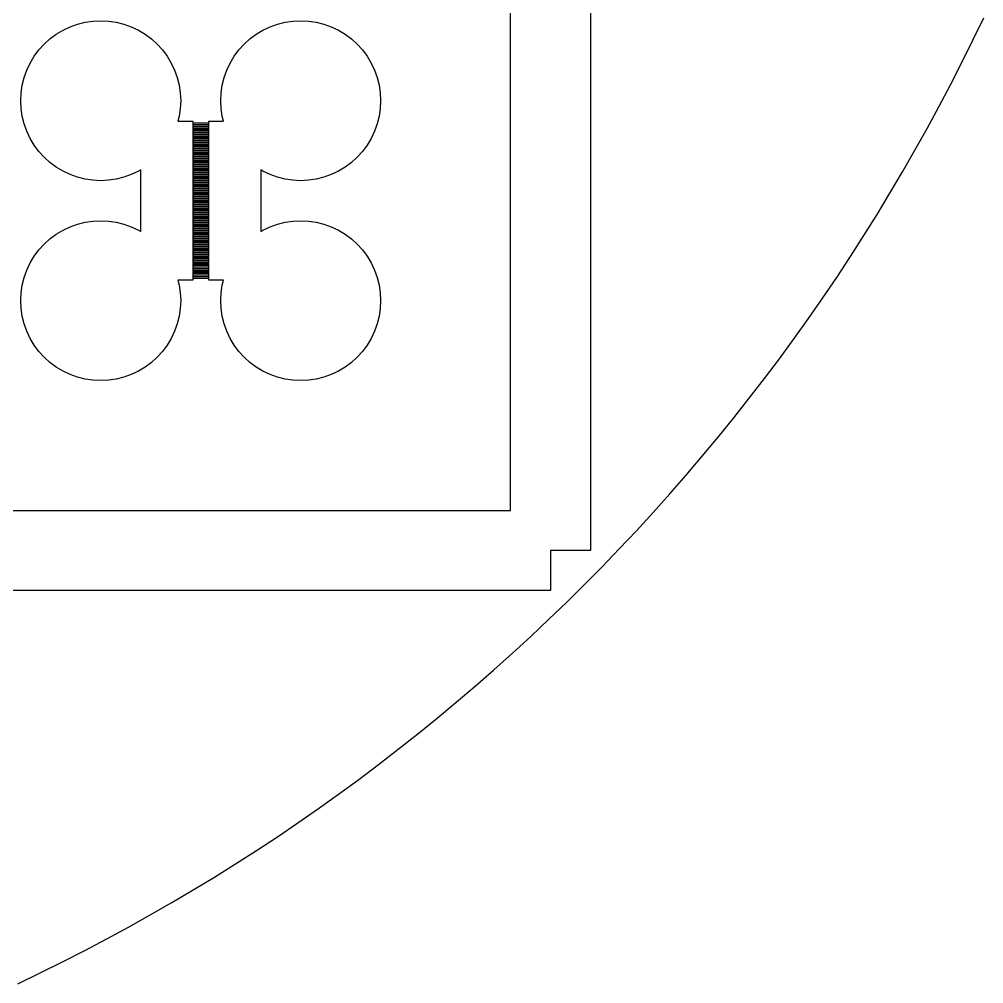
# Model space of a CAD drawing. Extents: x -18 to 83, y -18 to 83.
# Drawn here: x 53.96 to 78.08, y -13.58 to 10.54 of the extents above; entities that cross this region are included whole.
import ezdxf

# ---------------------------------------------------------------- set-up
doc = ezdxf.new("R2010")
doc.units = 0

msp = doc.modelspace()

# ---------------------------------------------------------------- linework, layer by layer
for p, q in [((68.25, 67.25), (68.25, -2.75)), ((66.25, -1.75), (66.25, 66.25)), ((55.2346, 10.3477), (55.4194, 10.4139)), ((55.4194, 10.4139), (55.6098, 10.4616)), ((55.6098, 10.4616), (55.804, 10.4904)), ((55.804, 10.4904), (56, 10.5)), ((56, 10.5), (56.196, 10.4904)), ((56.196, 10.4904), (56.3902, 10.4616)), ((56.3902, 10.4616), (56.5806, 10.4139)), ((56.5806, 10.4139), (56.7654, 10.3477)), ((60.2346, 10.3477), (60.4194, 10.4139)), ((60.4194, 10.4139), (60.6098, 10.4616)), ((60.6098, 10.4616), (60.804, 10.4904)), ((60.804, 10.4904), (61, 10.5)), ((61, 10.5), (61.196, 10.4904)), ((61.196, 10.4904), (61.3902, 10.4616)), ((61.3902, 10.4616), (61.5806, 10.4139)), ((61.5806, 10.4139), (61.7654, 10.3477)), ((77.8128, 10.0121), (78.0822, 10.573)), ((54.7312, 10.046), (54.8889, 10.1629)), ((54.8889, 10.1629), (55.0572, 10.2638)), ((55.0572, 10.2638), (55.2346, 10.3477)), ((56.7654, 10.3477), (56.9428, 10.2638)), ((56.9428, 10.2638), (57.1111, 10.1629)), ((57.1111, 10.1629), (57.2688, 10.046)), ((59.7312, 10.046), (59.8889, 10.1629)), ((59.8889, 10.1629), (60.0572, 10.2638)), ((60.0572, 10.2638), (60.2346, 10.3477)), ((61.7654, 10.3477), (61.9428, 10.2638)), ((61.9428, 10.2638), (62.1111, 10.1629)), ((62.1111, 10.1629), (62.2688, 10.046)), ((54.454, 9.76878), (54.5858, 9.9142)), ((54.5858, 9.9142), (54.7312, 10.046)), ((57.2688, 10.046), (57.4142, 9.9142)), ((57.4142, 9.9142), (57.546, 9.76878)), ((59.454, 9.76878), (59.5858, 9.9142)), ((59.5858, 9.9142), (59.7312, 10.046)), ((62.2688, 10.046), (62.4142, 9.9142)), ((62.4142, 9.9142), (62.546, 9.76878)), ((77.5365, 9.4547), (77.8128, 10.0121)), ((54.3371, 9.61113), (54.454, 9.76878)), ((57.546, 9.76878), (57.6629, 9.61113)), ((59.3371, 9.61113), (59.454, 9.76878)), ((62.546, 9.76878), (62.6629, 9.61113)), ((54.1523, 9.26537), (54.2362, 9.44278)), ((54.2362, 9.44278), (54.3371, 9.61113)), ((57.6629, 9.61113), (57.7639, 9.44278)), ((57.7639, 9.44278), (57.8478, 9.26537)), ((59.1522, 9.26537), (59.2361, 9.44278)), ((59.2361, 9.44278), (59.3371, 9.61113)), ((62.6629, 9.61113), (62.7638, 9.44278)), ((62.7638, 9.44278), (62.8477, 9.26537)), ((77.2533, 8.90068), (77.5365, 9.4547)), ((54.0861, 9.08057), (54.1523, 9.26537)), ((57.8478, 9.26537), (57.9139, 9.08057)), ((59.0861, 9.08057), (59.1522, 9.26537)), ((62.8477, 9.26537), (62.9139, 9.08057)), ((54.0384, 8.89017), (54.0861, 9.08057)), ((57.9139, 9.08057), (57.9616, 8.89017)), ((59.0384, 8.89017), (59.0861, 9.08057)), ((62.9139, 9.08057), (62.9616, 8.89017)), ((54, 8.5), (54.0096, 8.69603)), ((54.0096, 8.69603), (54.0384, 8.89017)), ((57.9616, 8.89017), (57.9904, 8.69603)), ((57.9904, 8.69603), (58, 8.5)), ((59, 8.5), (59.0096, 8.69603)), ((59.0096, 8.69603), (59.0384, 8.89017)), ((62.9616, 8.89017), (62.9904, 8.69603)), ((62.9904, 8.69603), (63, 8.5)), ((76.9634, 8.35017), (77.2533, 8.90068)), ((54.0096, 8.30396), (54, 8.5)), ((58, 8.5), (57.9904, 8.30396)), ((59.0096, 8.30396), (59, 8.5)), ((63, 8.5), (62.9904, 8.30396)), ((54.0384, 8.10982), (54.0096, 8.30396)), ((57.9904, 8.30396), (57.9616, 8.10982)), ((59.0384, 8.10982), (59.0096, 8.30396)), ((62.9904, 8.30396), (62.9616, 8.10982)), ((76.6667, 7.80327), (76.9634, 8.35017)), ((54.0861, 7.91942), (54.0384, 8.10982)), ((57.9616, 8.10982), (57.9303, 7.98499)), ((57.9303, 7.98499), (58.3, 7.98499)), ((58.3, 7.98499), (58.3, 7.94499)), ((58.7, 7.94499), (58.7, 7.98499)), ((58.7, 7.98499), (59.0697, 7.98499)), ((59.0697, 7.98499), (59.0384, 8.10982)), ((62.9616, 8.10982), (62.9139, 7.91942)), ((54.1523, 7.73462), (54.0861, 7.91942)), ((54.2362, 7.55721), (54.1523, 7.73462)), ((58.3, 7.94499), (58.7, 7.94499)), ((58.7, 7.935), (58.3, 7.935)), ((58.3, 7.935), (58.3, 7.905)), ((58.3, 7.905), (58.7, 7.905)), ((58.7, 7.89499), (58.3, 7.89499)), ((58.3, 7.89499), (58.3, 7.86499)), ((58.3, 7.86499), (58.7, 7.86499)), ((58.7, 7.855), (58.3, 7.855)), ((58.3, 7.855), (58.3, 7.825)), ((58.3, 7.825), (58.7, 7.825)), ((58.7, 7.81499), (58.3, 7.81499)), ((58.3, 7.81499), (58.3, 7.78499)), ((58.3, 7.78499), (58.7, 7.78499)), ((58.7, 7.77499), (58.3, 7.77499)), ((58.3, 7.77499), (58.3, 7.745)), ((58.3, 7.745), (58.7, 7.745)), ((58.7, 7.73499), (58.3, 7.73499)), ((58.3, 7.73499), (58.3, 7.70499)), ((58.7, 7.905), (58.7, 7.935)), ((58.7, 7.86499), (58.7, 7.89499)), ((58.7, 7.825), (58.7, 7.855)), ((58.7, 7.78499), (58.7, 7.81499)), ((58.7, 7.745), (58.7, 7.77499)), ((58.7, 7.70499), (58.7, 7.73499)), ((62.8477, 7.73462), (62.7638, 7.55721)), ((62.9139, 7.91942), (62.8477, 7.73462)), ((76.3634, 7.26006), (76.6667, 7.80327)), ((54.3371, 7.38885), (54.2362, 7.55721)), ((58.3, 7.70499), (58.7, 7.70499)), ((58.7, 7.69499), (58.3, 7.69499)), ((58.3, 7.69499), (58.3, 7.66499)), ((58.3, 7.66499), (58.7, 7.66499)), ((58.7, 7.655), (58.3, 7.655)), ((58.3, 7.655), (58.3, 7.625)), ((58.3, 7.625), (58.7, 7.625)), ((58.7, 7.61499), (58.3, 7.61499)), ((58.3, 7.61499), (58.3, 7.58499)), ((58.3, 7.58499), (58.7, 7.58499)), ((58.7, 7.575), (58.3, 7.575)), ((58.3, 7.575), (58.3, 7.545)), ((58.3, 7.545), (58.7, 7.545)), ((58.7, 7.53499), (58.3, 7.53499)), ((58.3, 7.53499), (58.3, 7.50499)), ((58.3, 7.50499), (58.7, 7.50499)), ((58.7, 7.495), (58.3, 7.495)), ((58.3, 7.495), (58.3, 7.465)), ((58.7, 7.66499), (58.7, 7.69499)), ((58.7, 7.625), (58.7, 7.655)), ((58.7, 7.58499), (58.7, 7.61499)), ((58.7, 7.545), (58.7, 7.575)), ((58.7, 7.50499), (58.7, 7.53499)), ((58.7, 7.465), (58.7, 7.495)), ((62.7638, 7.55721), (62.6629, 7.38885)), ((54.454, 7.2312), (54.3371, 7.38885)), ((58.3, 7.465), (58.7, 7.465)), ((58.7, 7.45499), (58.3, 7.45499)), ((58.3, 7.45499), (58.3, 7.42499)), ((58.3, 7.42499), (58.7, 7.42499)), ((58.7, 7.41499), (58.3, 7.41499)), ((58.3, 7.41499), (58.3, 7.38499)), ((58.3, 7.38499), (58.7, 7.38499)), ((58.7, 7.375), (58.3, 7.375)), ((58.3, 7.375), (58.3, 7.34499)), ((58.3, 7.34499), (58.7, 7.34499)), ((58.7, 7.33499), (58.3, 7.33499)), ((58.3, 7.33499), (58.3, 7.30499)), ((58.3, 7.30499), (58.7, 7.30499)), ((58.7, 7.295), (58.3, 7.295)), ((58.3, 7.295), (58.3, 7.265)), ((58.3, 7.265), (58.7, 7.265)), ((58.7, 7.25499), (58.3, 7.25499)), ((58.3, 7.25499), (58.3, 7.22499)), ((58.7, 7.42499), (58.7, 7.45499)), ((58.7, 7.38499), (58.7, 7.41499)), ((58.7, 7.34499), (58.7, 7.375)), ((58.7, 7.30499), (58.7, 7.33499)), ((58.7, 7.265), (58.7, 7.295)), ((58.7, 7.22499), (58.7, 7.25499)), ((62.6629, 7.38885), (62.546, 7.2312)), ((76.0534, 6.7206), (76.3634, 7.26006)), ((54.5858, 7.08578), (54.454, 7.2312)), ((54.7312, 6.95396), (54.5858, 7.08578)), ((58.3, 7.22499), (58.7, 7.22499)), ((58.7, 7.215), (58.3, 7.215)), ((58.3, 7.215), (58.3, 7.185)), ((58.3, 7.185), (58.7, 7.185)), ((58.7, 7.17499), (58.3, 7.17499)), ((58.3, 7.17499), (58.3, 7.14499)), ((58.3, 7.14499), (58.7, 7.14499)), ((58.7, 7.13499), (58.3, 7.13499)), ((58.3, 7.13499), (58.3, 7.105)), ((58.3, 7.105), (58.7, 7.105)), ((58.7, 7.09499), (58.3, 7.09499)), ((58.3, 7.09499), (58.3, 7.06499)), ((58.3, 7.06499), (58.7, 7.06499)), ((58.7, 7.05499), (58.3, 7.05499)), ((58.3, 7.05499), (58.3, 7.02499)), ((58.3, 7.02499), (58.7, 7.02499)), ((58.7, 7.015), (58.3, 7.015)), ((58.3, 7.015), (58.3, 6.98499)), ((58.7, 7.185), (58.7, 7.215)), ((58.7, 7.14499), (58.7, 7.17499)), ((58.7, 7.105), (58.7, 7.13499)), ((58.7, 7.06499), (58.7, 7.09499)), ((58.7, 7.02499), (58.7, 7.05499)), ((58.7, 6.98499), (58.7, 7.015)), ((62.4142, 7.08578), (62.2688, 6.95396)), ((62.546, 7.2312), (62.4142, 7.08578)), ((54.8889, 6.83705), (54.7312, 6.95396)), ((55.0572, 6.73615), (54.8889, 6.83705)), ((57, 6.77043), (56.9428, 6.73615)), ((57, 5.22957), (57, 6.77043)), ((58.3, 6.98499), (58.7, 6.98499)), ((58.7, 6.97499), (58.3, 6.97499)), ((58.3, 6.97499), (58.3, 6.94499)), ((58.3, 6.94499), (58.7, 6.94499)), ((58.7, 6.935), (58.3, 6.935)), ((58.3, 6.935), (58.3, 6.905)), ((58.3, 6.905), (58.7, 6.905)), ((58.7, 6.89499), (58.3, 6.89499)), ((58.3, 6.89499), (58.3, 6.86499)), ((58.3, 6.86499), (58.7, 6.86499)), ((58.7, 6.855), (58.3, 6.855)), ((58.3, 6.855), (58.3, 6.825)), ((58.3, 6.825), (58.7, 6.825)), ((58.7, 6.81499), (58.3, 6.81499)), ((58.3, 6.81499), (58.3, 6.78499)), ((58.3, 6.78499), (58.7, 6.78499)), ((58.7, 6.77499), (58.3, 6.77499)), ((58.3, 6.77499), (58.3, 6.745)), ((58.7, 6.94499), (58.7, 6.97499)), ((58.7, 6.905), (58.7, 6.935)), ((58.7, 6.86499), (58.7, 6.89499)), ((58.7, 6.825), (58.7, 6.855)), ((58.7, 6.78499), (58.7, 6.81499)), ((58.7, 6.745), (58.7, 6.77499)), ((60.0572, 6.73615), (60, 6.77043)), ((60, 6.77043), (60, 5.22957)), ((62.1111, 6.83705), (61.9428, 6.73615)), ((62.2688, 6.95396), (62.1111, 6.83705)), ((55.2346, 6.65224), (55.0572, 6.73615)), ((55.4194, 6.58611), (55.2346, 6.65224)), ((55.6098, 6.53842), (55.4194, 6.58611)), ((55.804, 6.50963), (55.6098, 6.53842)), ((56.3902, 6.53842), (56.196, 6.50963)), ((56.5806, 6.58611), (56.3902, 6.53842)), ((56.7654, 6.65224), (56.5806, 6.58611)), ((56.9428, 6.73615), (56.7654, 6.65224)), ((58.3, 6.745), (58.7, 6.745)), ((58.7, 6.73499), (58.3, 6.73499)), ((58.3, 6.73499), (58.3, 6.70499)), ((58.3, 6.70499), (58.7, 6.70499)), ((58.7, 6.69499), (58.3, 6.69499)), ((58.3, 6.69499), (58.3, 6.66499)), ((58.3, 6.66499), (58.7, 6.66499)), ((58.7, 6.655), (58.3, 6.655)), ((58.3, 6.655), (58.3, 6.625)), ((58.3, 6.625), (58.7, 6.625)), ((58.7, 6.61499), (58.3, 6.61499)), ((58.3, 6.61499), (58.3, 6.58499)), ((58.3, 6.58499), (58.7, 6.58499)), ((58.7, 6.575), (58.3, 6.575)), ((58.3, 6.575), (58.3, 6.545)), ((58.3, 6.545), (58.7, 6.545)), ((58.7, 6.53499), (58.3, 6.53499)), ((58.3, 6.53499), (58.3, 6.50499)), ((58.7, 6.70499), (58.7, 6.73499)), ((58.7, 6.66499), (58.7, 6.69499)), ((58.7, 6.625), (58.7, 6.655)), ((58.7, 6.58499), (58.7, 6.61499)), ((58.7, 6.545), (58.7, 6.575)), ((58.7, 6.50499), (58.7, 6.53499)), ((60.2346, 6.65224), (60.0572, 6.73615)), ((60.4194, 6.58611), (60.2346, 6.65224)), ((60.6098, 6.53842), (60.4194, 6.58611)), ((60.804, 6.50963), (60.6098, 6.53842)), ((61.3902, 6.53842), (61.196, 6.50963)), ((61.5806, 6.58611), (61.3902, 6.53842)), ((61.7654, 6.65224), (61.5806, 6.58611)), ((61.9428, 6.73615), (61.7654, 6.65224)), ((75.7368, 6.18498), (76.0534, 6.7206)), ((56, 6.5), (55.804, 6.50963)), ((56.196, 6.50963), (56, 6.5)), ((58.3, 6.50499), (58.7, 6.50499)), ((58.7, 6.495), (58.3, 6.495)), ((58.3, 6.495), (58.3, 6.465)), ((58.3, 6.465), (58.7, 6.465)), ((58.7, 6.45499), (58.3, 6.45499)), ((58.3, 6.45499), (58.3, 6.42499)), ((58.3, 6.42499), (58.7, 6.42499)), ((58.7, 6.41499), (58.3, 6.41499)), ((58.3, 6.41499), (58.3, 6.38499)), ((58.3, 6.38499), (58.7, 6.38499)), ((58.7, 6.375), (58.3, 6.375)), ((58.3, 6.375), (58.3, 6.34499)), ((58.3, 6.34499), (58.7, 6.34499)), ((58.7, 6.33499), (58.3, 6.33499)), ((58.3, 6.33499), (58.3, 6.30499)), ((58.3, 6.30499), (58.7, 6.30499)), ((58.7, 6.295), (58.3, 6.295)), ((58.3, 6.295), (58.3, 6.265)), ((58.7, 6.465), (58.7, 6.495)), ((58.7, 6.42499), (58.7, 6.45499)), ((58.7, 6.38499), (58.7, 6.41499)), ((58.7, 6.34499), (58.7, 6.375)), ((58.7, 6.30499), (58.7, 6.33499)), ((58.7, 6.265), (58.7, 6.295)), ((61, 6.5), (60.804, 6.50963)), ((61.196, 6.50963), (61, 6.5)), ((58.3, 6.265), (58.7, 6.265)), ((58.7, 6.25499), (58.3, 6.25499)), ((58.3, 6.25499), (58.3, 6.22499)), ((58.3, 6.22499), (58.7, 6.22499)), ((58.7, 6.215), (58.3, 6.215)), ((58.3, 6.215), (58.3, 6.185)), ((58.3, 6.185), (58.7, 6.185)), ((58.7, 6.17499), (58.3, 6.17499)), ((58.3, 6.17499), (58.3, 6.14499)), ((58.3, 6.14499), (58.7, 6.14499)), ((58.7, 6.13499), (58.3, 6.13499)), ((58.3, 6.13499), (58.3, 6.105)), ((58.3, 6.105), (58.7, 6.105)), ((58.7, 6.09499), (58.3, 6.09499)), ((58.3, 6.09499), (58.3, 6.06499)), ((58.3, 6.06499), (58.7, 6.06499)), ((58.7, 6.05499), (58.3, 6.05499)), ((58.3, 6.05499), (58.3, 6.02499)), ((58.7, 6.22499), (58.7, 6.25499)), ((58.7, 6.185), (58.7, 6.215)), ((58.7, 6.14499), (58.7, 6.17499)), ((58.7, 6.105), (58.7, 6.13499)), ((58.7, 6.06499), (58.7, 6.09499)), ((58.7, 6.02499), (58.7, 6.05499)), ((75.4137, 5.65329), (75.7368, 6.18498)), ((58.3, 6.02499), (58.7, 6.02499)), ((58.7, 6.015), (58.3, 6.015)), ((58.3, 6.015), (58.3, 5.985)), ((58.3, 5.985), (58.7, 5.985)), ((58.7, 5.97501), (58.3, 5.97501)), ((58.3, 5.97501), (58.3, 5.94501)), ((58.3, 5.94501), (58.7, 5.94501)), ((58.7, 5.93501), (58.3, 5.93501)), ((58.3, 5.93501), (58.3, 5.90501)), ((58.3, 5.90501), (58.7, 5.90501)), ((58.7, 5.895), (58.3, 5.895)), ((58.3, 5.895), (58.3, 5.86501)), ((58.3, 5.86501), (58.7, 5.86501)), ((58.7, 5.85501), (58.3, 5.85501)), ((58.3, 5.85501), (58.3, 5.82501)), ((58.3, 5.82501), (58.7, 5.82501)), ((58.7, 5.815), (58.3, 5.815)), ((58.3, 5.815), (58.3, 5.785)), ((58.7, 5.985), (58.7, 6.015)), ((58.7, 5.94501), (58.7, 5.97501)), ((58.7, 5.90501), (58.7, 5.93501)), ((58.7, 5.86501), (58.7, 5.895)), ((58.7, 5.82501), (58.7, 5.85501)), ((58.7, 5.785), (58.7, 5.815)), ((58.3, 5.785), (58.7, 5.785)), ((58.7, 5.77501), (58.3, 5.77501)), ((58.3, 5.77501), (58.3, 5.74501)), ((58.3, 5.74501), (58.7, 5.74501)), ((58.7, 5.735), (58.3, 5.735)), ((58.3, 5.735), (58.3, 5.705)), ((58.3, 5.705), (58.7, 5.705)), ((58.7, 5.69501), (58.3, 5.69501)), ((58.3, 5.69501), (58.3, 5.66501)), ((58.3, 5.66501), (58.7, 5.66501)), ((58.7, 5.65501), (58.3, 5.65501)), ((58.3, 5.65501), (58.3, 5.625)), ((58.3, 5.625), (58.7, 5.625)), ((58.7, 5.61501), (58.3, 5.61501)), ((58.3, 5.61501), (58.3, 5.58501)), ((58.3, 5.58501), (58.7, 5.58501)), ((58.7, 5.57501), (58.3, 5.57501)), ((58.3, 5.57501), (58.3, 5.54501)), ((58.7, 5.74501), (58.7, 5.77501)), ((58.7, 5.705), (58.7, 5.735)), ((58.7, 5.66501), (58.7, 5.69501)), ((58.7, 5.625), (58.7, 5.65501)), ((58.7, 5.58501), (58.7, 5.61501)), ((58.7, 5.54501), (58.7, 5.57501)), ((75.0841, 5.12561), (75.4137, 5.65329)), ((55.0572, 5.26385), (55.2346, 5.34776)), ((55.2346, 5.34776), (55.4194, 5.41389)), ((55.4194, 5.41389), (55.6098, 5.46158)), ((55.6098, 5.46158), (55.804, 5.49037)), ((55.804, 5.49037), (56, 5.5)), ((56, 5.5), (56.196, 5.49037)), ((56.196, 5.49037), (56.3902, 5.46158)), ((56.3902, 5.46158), (56.5806, 5.41389)), ((56.5806, 5.41389), (56.7654, 5.34776)), ((56.7654, 5.34776), (56.9428, 5.26385)), ((58.3, 5.54501), (58.7, 5.54501)), ((58.7, 5.535), (58.3, 5.535)), ((58.3, 5.535), (58.3, 5.505)), ((58.3, 5.505), (58.7, 5.505)), ((58.7, 5.49501), (58.3, 5.49501)), ((58.3, 5.49501), (58.3, 5.46501)), ((58.3, 5.46501), (58.7, 5.46501)), ((58.7, 5.455), (58.3, 5.455)), ((58.3, 5.455), (58.3, 5.425)), ((58.3, 5.425), (58.7, 5.425)), ((58.7, 5.41501), (58.3, 5.41501)), ((58.3, 5.41501), (58.3, 5.38501)), ((58.3, 5.38501), (58.7, 5.38501)), ((58.7, 5.375), (58.3, 5.375)), ((58.3, 5.375), (58.3, 5.345)), ((58.3, 5.345), (58.7, 5.345)), ((58.7, 5.33501), (58.3, 5.33501)), ((58.3, 5.33501), (58.3, 5.30501)), ((58.7, 5.505), (58.7, 5.535)), ((58.7, 5.46501), (58.7, 5.49501)), ((58.7, 5.425), (58.7, 5.455)), ((58.7, 5.38501), (58.7, 5.41501)), ((58.7, 5.345), (58.7, 5.375)), ((58.7, 5.30501), (58.7, 5.33501)), ((60.0572, 5.26385), (60.2346, 5.34776)), ((60.2346, 5.34776), (60.4194, 5.41389)), ((60.4194, 5.41389), (60.6098, 5.46158)), ((60.6098, 5.46158), (60.804, 5.49037)), ((60.804, 5.49037), (61, 5.5)), ((61, 5.5), (61.196, 5.49037)), ((61.196, 5.49037), (61.3902, 5.46158)), ((61.3902, 5.46158), (61.5806, 5.41389)), ((61.5806, 5.41389), (61.7654, 5.34776)), ((61.7654, 5.34776), (61.9428, 5.26385)), ((54.7312, 5.04604), (54.8889, 5.16295)), ((54.8889, 5.16295), (55.0572, 5.26385)), ((56.9428, 5.26385), (57, 5.22957)), ((58.3, 5.30501), (58.7, 5.30501)), ((58.7, 5.29501), (58.3, 5.29501)), ((58.3, 5.29501), (58.3, 5.26501)), ((58.3, 5.26501), (58.7, 5.26501)), ((58.7, 5.255), (58.3, 5.255)), ((58.3, 5.255), (58.3, 5.22501)), ((58.3, 5.22501), (58.7, 5.22501)), ((58.7, 5.21501), (58.3, 5.21501)), ((58.3, 5.21501), (58.3, 5.18501)), ((58.3, 5.18501), (58.7, 5.18501)), ((58.7, 5.175), (58.3, 5.175)), ((58.3, 5.175), (58.3, 5.145)), ((58.3, 5.145), (58.7, 5.145)), ((58.7, 5.13501), (58.3, 5.13501)), ((58.3, 5.13501), (58.3, 5.10501)), ((58.3, 5.10501), (58.7, 5.10501)), ((58.7, 5.095), (58.3, 5.095)), ((58.3, 5.095), (58.3, 5.065)), ((58.3, 5.065), (58.7, 5.065)), ((58.7, 5.26501), (58.7, 5.29501)), ((58.7, 5.22501), (58.7, 5.255)), ((58.7, 5.18501), (58.7, 5.21501)), ((58.7, 5.145), (58.7, 5.175)), ((58.7, 5.10501), (58.7, 5.13501)), ((58.7, 5.065), (58.7, 5.095)), ((60, 5.22957), (60.0572, 5.26385)), ((61.9428, 5.26385), (62.1111, 5.16295)), ((62.1111, 5.16295), (62.2688, 5.04604)), ((74.748, 4.60202), (75.0841, 5.12561)), ((54.454, 4.7688), (54.5858, 4.91422)), ((54.5858, 4.91422), (54.7312, 5.04604)), ((58.7, 5.05501), (58.3, 5.05501)), ((58.3, 5.05501), (58.3, 5.02501)), ((58.3, 5.02501), (58.7, 5.02501)), ((58.7, 5.01501), (58.3, 5.01501)), ((58.3, 5.01501), (58.3, 4.985)), ((58.3, 4.985), (58.7, 4.985)), ((58.7, 4.97501), (58.3, 4.97501)), ((58.3, 4.97501), (58.3, 4.94501)), ((58.3, 4.94501), (58.7, 4.94501)), ((58.7, 4.93501), (58.3, 4.93501)), ((58.3, 4.93501), (58.3, 4.90501)), ((58.3, 4.90501), (58.7, 4.90501)), ((58.7, 4.895), (58.3, 4.895)), ((58.3, 4.895), (58.3, 4.86501)), ((58.3, 4.86501), (58.7, 4.86501)), ((58.7, 4.85501), (58.3, 4.85501)), ((58.3, 4.85501), (58.3, 4.82501)), ((58.3, 4.82501), (58.7, 4.82501)), ((58.7, 5.02501), (58.7, 5.05501)), ((58.7, 4.985), (58.7, 5.01501)), ((58.7, 4.94501), (58.7, 4.97501)), ((58.7, 4.90501), (58.7, 4.93501)), ((58.7, 4.86501), (58.7, 4.895)), ((58.7, 4.82501), (58.7, 4.85501)), ((62.2688, 5.04604), (62.4142, 4.91422)), ((62.4142, 4.91422), (62.546, 4.7688)), ((54.2362, 4.44279), (54.3371, 4.61115)), ((54.3371, 4.61115), (54.454, 4.7688)), ((58.7, 4.815), (58.3, 4.815)), ((58.3, 4.815), (58.3, 4.785)), ((58.3, 4.785), (58.7, 4.785)), ((58.7, 4.77501), (58.3, 4.77501)), ((58.3, 4.77501), (58.3, 4.74501)), ((58.3, 4.74501), (58.7, 4.74501)), ((58.7, 4.735), (58.3, 4.735)), ((58.3, 4.735), (58.3, 4.705)), ((58.3, 4.705), (58.7, 4.705)), ((58.7, 4.69501), (58.3, 4.69501)), ((58.3, 4.69501), (58.3, 4.66501)), ((58.3, 4.66501), (58.7, 4.66501)), ((58.7, 4.65501), (58.3, 4.65501)), ((58.3, 4.65501), (58.3, 4.625)), ((58.3, 4.625), (58.7, 4.625)), ((58.7, 4.61501), (58.3, 4.61501)), ((58.3, 4.61501), (58.3, 4.58501)), ((58.3, 4.58501), (58.7, 4.58501)), ((58.7, 4.785), (58.7, 4.815)), ((58.7, 4.74501), (58.7, 4.77501)), ((58.7, 4.705), (58.7, 4.735)), ((58.7, 4.66501), (58.7, 4.69501)), ((58.7, 4.625), (58.7, 4.65501)), ((58.7, 4.58501), (58.7, 4.61501)), ((62.546, 4.7688), (62.6629, 4.61115)), ((62.6629, 4.61115), (62.7638, 4.44279)), ((74.4055, 4.08258), (74.748, 4.60202)), ((54.1523, 4.26538), (54.2362, 4.44279)), ((58.7, 4.57501), (58.3, 4.57501)), ((58.3, 4.57501), (58.3, 4.54501)), ((58.3, 4.54501), (58.7, 4.54501)), ((58.7, 4.535), (58.3, 4.535)), ((58.3, 4.535), (58.3, 4.505)), ((58.3, 4.505), (58.7, 4.505)), ((58.7, 4.49501), (58.3, 4.49501)), ((58.3, 4.49501), (58.3, 4.46501)), ((58.3, 4.46501), (58.7, 4.46501)), ((58.7, 4.455), (58.3, 4.455)), ((58.3, 4.455), (58.3, 4.425)), ((58.3, 4.425), (58.7, 4.425)), ((58.7, 4.41501), (58.3, 4.41501)), ((58.3, 4.41501), (58.3, 4.38501)), ((58.3, 4.38501), (58.7, 4.38501)), ((58.7, 4.375), (58.3, 4.375)), ((58.3, 4.375), (58.3, 4.345)), ((58.3, 4.345), (58.7, 4.345)), ((58.7, 4.54501), (58.7, 4.57501)), ((58.7, 4.505), (58.7, 4.535)), ((58.7, 4.46501), (58.7, 4.49501)), ((58.7, 4.425), (58.7, 4.455)), ((58.7, 4.38501), (58.7, 4.41501)), ((58.7, 4.345), (58.7, 4.375)), ((62.7638, 4.44279), (62.8477, 4.26538)), ((54.0861, 4.08058), (54.1523, 4.26538)), ((58.7, 4.33501), (58.3, 4.33501)), ((58.3, 4.33501), (58.3, 4.30501)), ((58.3, 4.30501), (58.7, 4.30501)), ((58.7, 4.29501), (58.3, 4.29501)), ((58.3, 4.29501), (58.3, 4.26501)), ((58.3, 4.26501), (58.7, 4.26501)), ((58.7, 4.255), (58.3, 4.255)), ((58.3, 4.255), (58.3, 4.22501)), ((58.3, 4.22501), (58.7, 4.22501)), ((58.7, 4.21501), (58.3, 4.21501)), ((58.3, 4.21501), (58.3, 4.18501)), ((58.3, 4.18501), (58.7, 4.18501)), ((58.7, 4.175), (58.3, 4.175)), ((58.3, 4.175), (58.3, 4.145)), ((58.3, 4.145), (58.7, 4.145)), ((58.7, 4.13501), (58.3, 4.13501)), ((58.3, 4.13501), (58.3, 4.10501)), ((58.3, 4.10501), (58.7, 4.10501)), ((58.7, 4.30501), (58.7, 4.33501)), ((58.7, 4.26501), (58.7, 4.29501)), ((58.7, 4.22501), (58.7, 4.255)), ((58.7, 4.18501), (58.7, 4.21501)), ((58.7, 4.145), (58.7, 4.175)), ((58.7, 4.10501), (58.7, 4.13501)), ((62.8477, 4.26538), (62.9139, 4.08058)), ((54.0096, 3.69604), (54.0384, 3.89018)), ((54.0384, 3.89018), (54.0861, 4.08058)), ((58.3, 4.01501), (57.9303, 4.01501)), ((57.9303, 4.01501), (57.9616, 3.89018)), ((57.9616, 3.89018), (57.9904, 3.69604)), ((58.7, 4.095), (58.3, 4.095)), ((58.3, 4.095), (58.3, 4.065)), ((58.3, 4.065), (58.7, 4.065)), ((58.7, 4.05501), (58.3, 4.05501)), ((58.3, 4.05501), (58.3, 4.01501)), ((58.7, 4.065), (58.7, 4.095)), ((58.7, 4.01501), (58.7, 4.05501)), ((59.0697, 4.01501), (58.7, 4.01501)), ((59.0096, 3.69604), (59.0384, 3.89018)), ((59.0384, 3.89018), (59.0697, 4.01501)), ((62.9139, 4.08058), (62.9616, 3.89018)), ((62.9616, 3.89018), (62.9904, 3.69604)), ((74.0567, 3.56738), (74.4055, 4.08258)), ((54, 3.5), (54.0096, 3.69604)), ((57.9904, 3.69604), (58, 3.5)), ((59, 3.5), (59.0096, 3.69604)), ((62.9904, 3.69604), (63, 3.5)), ((54.0096, 3.30397), (54, 3.5)), ((58, 3.5), (57.9904, 3.30397)), ((59.0096, 3.30397), (59, 3.5)), ((63, 3.5), (62.9904, 3.30397)), ((73.7015, 3.05652), (74.0567, 3.56738)), ((54.0384, 3.10983), (54.0096, 3.30397)), ((57.9904, 3.30397), (57.9616, 3.10983)), ((59.0384, 3.10983), (59.0096, 3.30397)), ((62.9904, 3.30397), (62.9616, 3.10983)), ((54.0861, 2.91943), (54.0384, 3.10983)), ((54.1523, 2.73463), (54.0861, 2.91943)), ((57.9139, 2.91943), (57.8478, 2.73463)), ((57.9616, 3.10983), (57.9139, 2.91943)), ((59.0861, 2.91943), (59.0384, 3.10983)), ((59.1522, 2.73463), (59.0861, 2.91943)), ((62.9139, 2.91943), (62.8477, 2.73463)), ((62.9616, 3.10983), (62.9139, 2.91943)), ((73.3402, 2.55003), (73.7015, 3.05652)), ((54.2362, 2.55722), (54.1523, 2.73463)), ((57.8478, 2.73463), (57.7639, 2.55722)), ((59.2361, 2.55722), (59.1522, 2.73463)), ((62.8477, 2.73463), (62.7638, 2.55722)), ((54.3371, 2.38887), (54.2362, 2.55722)), ((57.7639, 2.55722), (57.6629, 2.38887)), ((59.3371, 2.38887), (59.2361, 2.55722)), ((62.7638, 2.55722), (62.6629, 2.38887)), ((72.9726, 2.04803), (73.3402, 2.55003)), ((54.454, 2.23122), (54.3371, 2.38887)), ((54.5858, 2.0858), (54.454, 2.23122)), ((57.546, 2.23122), (57.4142, 2.0858)), ((57.6629, 2.38887), (57.546, 2.23122)), ((59.454, 2.23122), (59.3371, 2.38887)), ((59.5858, 2.0858), (59.454, 2.23122)), ((62.546, 2.23122), (62.4142, 2.0858)), ((62.6629, 2.38887), (62.546, 2.23122)), ((54.7312, 1.95398), (54.5858, 2.0858)), ((54.8889, 1.83707), (54.7312, 1.95398)), ((57.2688, 1.95398), (57.1111, 1.83707)), ((57.4142, 2.0858), (57.2688, 1.95398)), ((59.7312, 1.95398), (59.5858, 2.0858)), ((59.8889, 1.83707), (59.7312, 1.95398)), ((62.2688, 1.95398), (62.1111, 1.83707)), ((62.4142, 2.0858), (62.2688, 1.95398)), ((72.5989, 1.55058), (72.9726, 2.04803)), ((55.0572, 1.73616), (54.8889, 1.83707)), ((55.2346, 1.65225), (55.0572, 1.73616)), ((56.9428, 1.73616), (56.7654, 1.65225)), ((57.1111, 1.83707), (56.9428, 1.73616)), ((60.0572, 1.73616), (59.8889, 1.83707)), ((60.2346, 1.65225), (60.0572, 1.73616)), ((61.9428, 1.73616), (61.7654, 1.65225)), ((62.1111, 1.83707), (61.9428, 1.73616)), ((55.4194, 1.58612), (55.2346, 1.65225)), ((55.6098, 1.53844), (55.4194, 1.58612)), ((55.804, 1.50964), (55.6098, 1.53844)), ((56, 1.5), (55.804, 1.50964)), ((56.196, 1.50964), (56, 1.5)), ((56.3902, 1.53844), (56.196, 1.50964)), ((56.5806, 1.58612), (56.3902, 1.53844)), ((56.7654, 1.65225), (56.5806, 1.58612)), ((60.4194, 1.58612), (60.2346, 1.65225)), ((60.6098, 1.53844), (60.4194, 1.58612)), ((60.804, 1.50964), (60.6098, 1.53844)), ((61, 1.5), (60.804, 1.50964)), ((61.196, 1.50964), (61, 1.5)), ((61.3902, 1.53844), (61.196, 1.50964)), ((61.5806, 1.58612), (61.3902, 1.53844)), ((61.7654, 1.65225), (61.5806, 1.58612)), ((72.2192, 1.05775), (72.5989, 1.55058)), ((71.8334, 0.56961), (72.2192, 1.05775)), ((71.4416, 0.08626), (71.8334, 0.56961)), ((71.044, -0.39226), (71.4416, 0.08626)), ((70.6405, -0.86586), (71.044, -0.39226)), ((70.2312, -1.33447), (70.6405, -0.86586)), ((69.8162, -1.79803), (70.2312, -1.33447)), ((-1.75, -1.75), (66.25, -1.75)), ((69.3956, -2.25647), (69.8162, -1.79803)), ((68.9693, -2.7097), (69.3956, -2.25647)), ((68.25, -2.75), (67.25, -2.75)), ((67.25, -2.75), (67.25, -3.75)), ((68.5376, -3.15767), (68.9693, -2.7097)), ((68.1003, -3.60031), (68.5376, -3.15767)), ((67.6577, -4.03755), (68.1003, -3.60031)), ((67.25, -3.75), (-2.75, -3.75)), ((67.2097, -4.46931), (67.6577, -4.03755)), ((66.7565, -4.89557), (67.2097, -4.46931)), ((66.298, -5.31621), (66.7565, -4.89557)), ((65.8345, -5.7312), (66.298, -5.31621)), ((65.3659, -6.14049), (65.8345, -5.7312)), ((64.8923, -6.54398), (65.3659, -6.14049)), ((64.4137, -6.94162), (64.8923, -6.54398)), ((63.9304, -7.33337), (64.4137, -6.94162)), ((63.4422, -7.71916), (63.9304, -7.33337)), ((62.9494, -8.09892), (63.4422, -7.71916)), ((62.452, -8.47261), (62.9494, -8.09892)), ((61.95, -8.84018), (62.452, -8.47261)), ((61.4435, -9.20154), (61.95, -8.84018)), ((60.9326, -9.55667), (61.4435, -9.20154)), ((60.4174, -9.9055), (60.9326, -9.55667)), ((59.898, -10.248), (60.4174, -9.9055)), ((59.3744, -10.5841), (59.898, -10.248)), ((58.8467, -10.9137), (59.3744, -10.5841)), ((58.315, -11.2368), (58.8467, -10.9137)), ((57.7794, -11.5534), (58.315, -11.2368)), ((57.2399, -11.8634), (57.7794, -11.5534)), ((56.6967, -12.1667), (57.2399, -11.8634)), ((56.1498, -12.4634), (56.6967, -12.1667)), ((55.5993, -12.7533), (56.1498, -12.4634)), ((55.0453, -13.0365), (55.5993, -12.7533)), ((54.4878, -13.3128), (55.0453, -13.0365)), ((53.927, -13.5822), (54.4878, -13.3128))]:
    msp.add_line(p, q)

doc.saveas('drawing.dxf')
